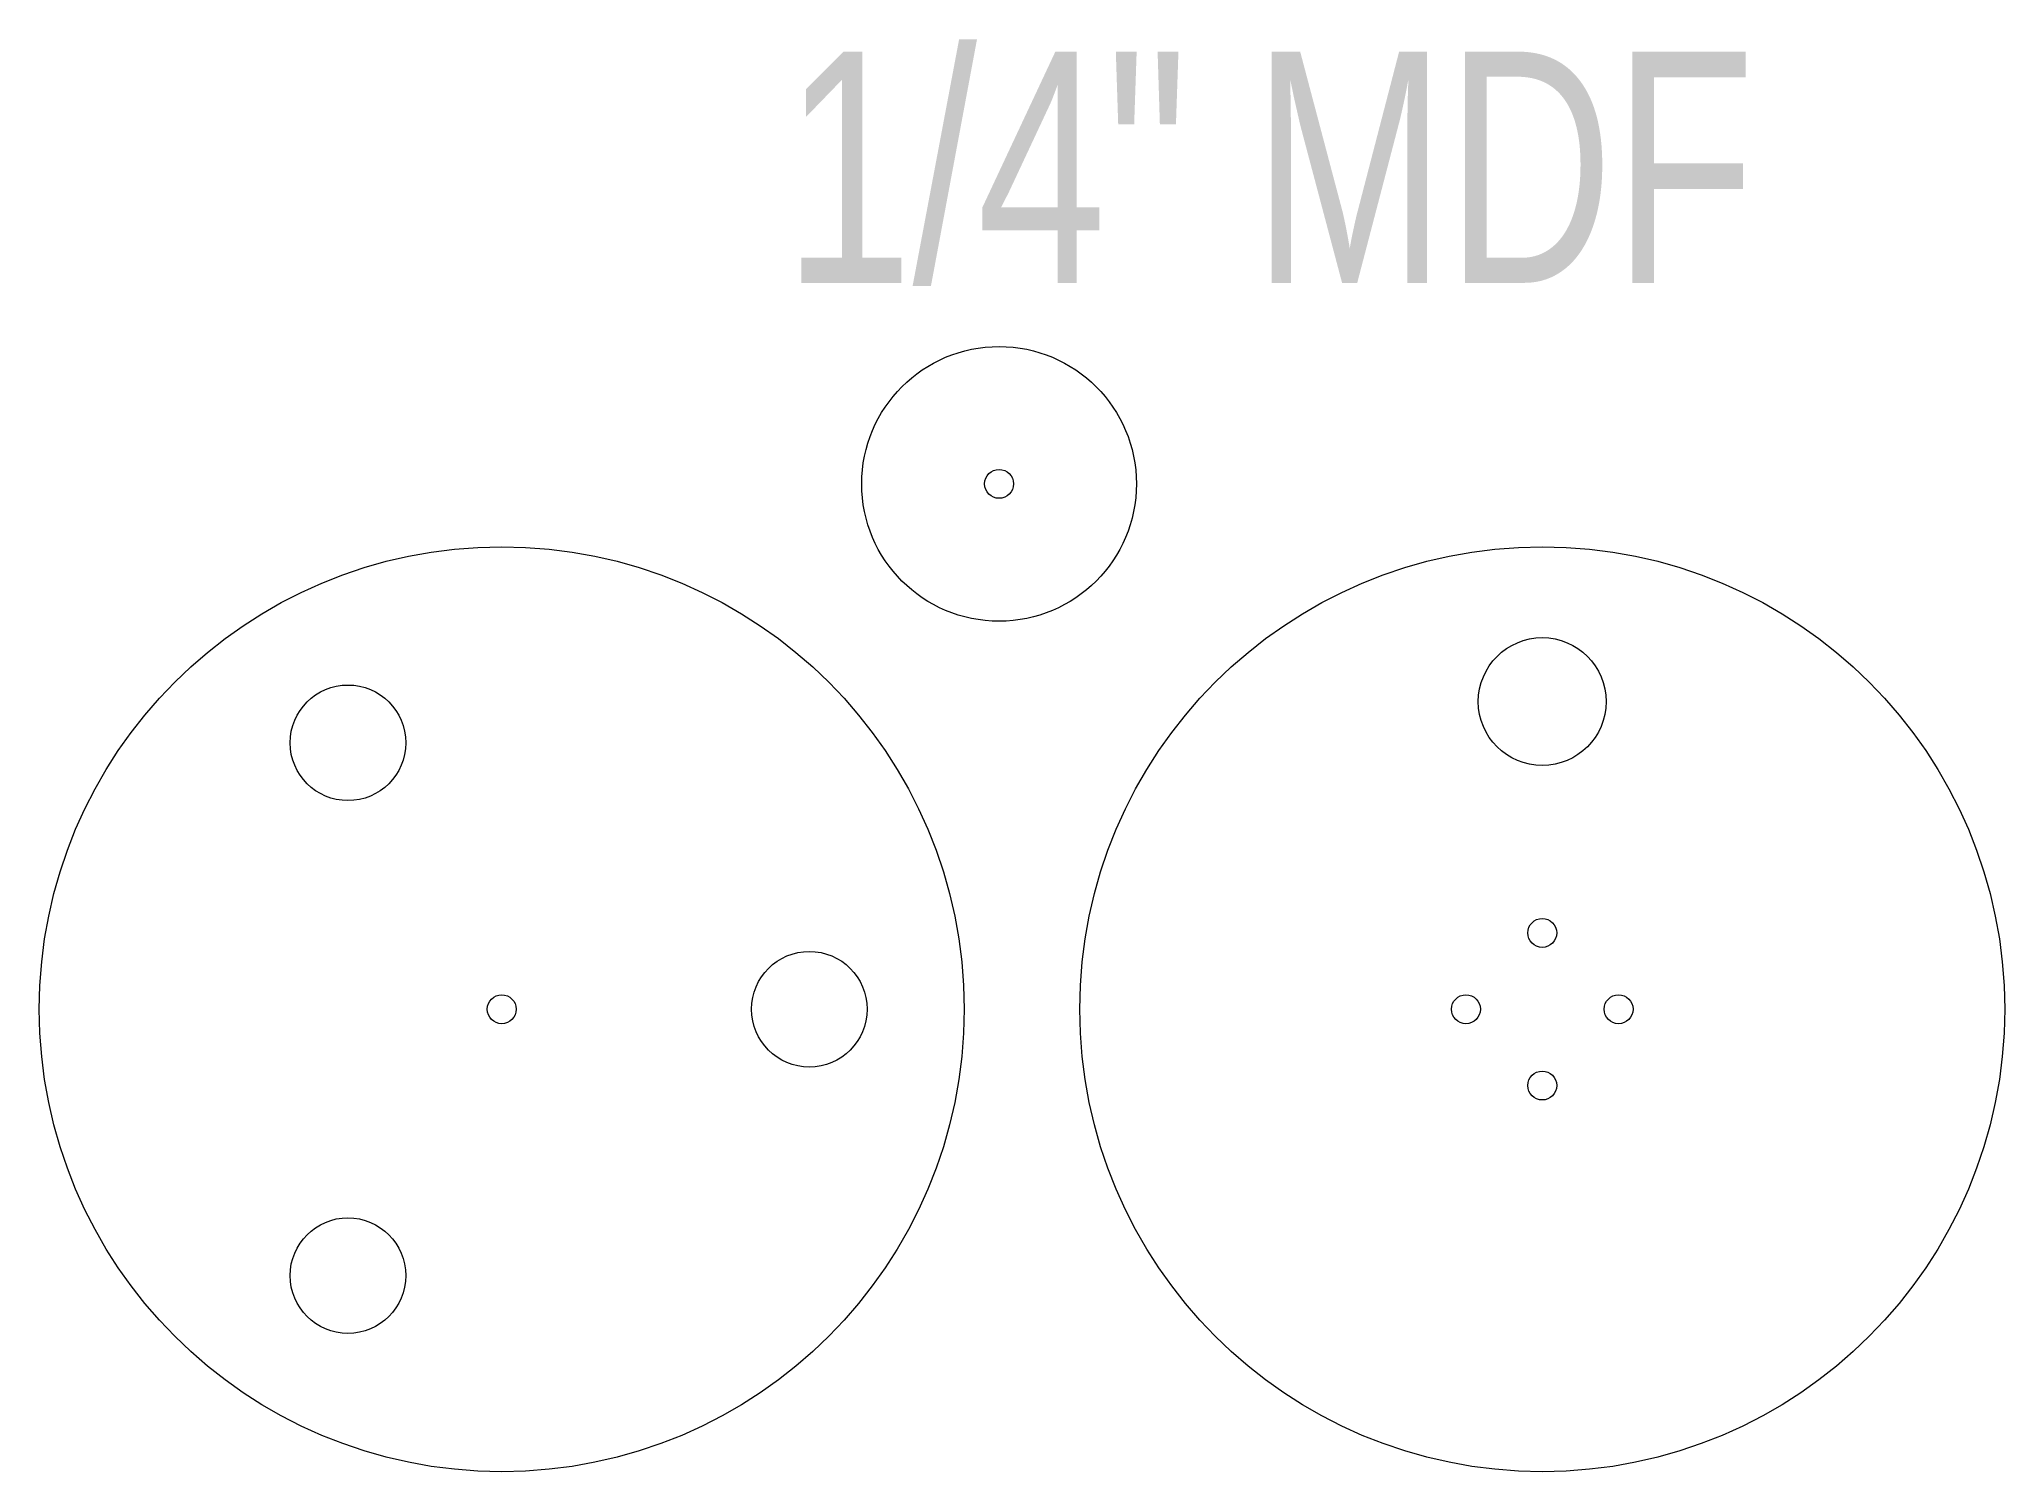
# Model space of a CAD drawing. Header units: inches. Extents: x 0.5 to 9, y 0.5 to 6.69.
import ezdxf

# ---------------------------------------------------------------- set-up
doc = ezdxf.new("R2010")
doc.units = ezdxf.units.IN
doc.layers.get('0').update_dxf_attribs({"linetype": 'CONTINUOUS', "lineweight": 0})
doc.layers.add('holes', color=7, linetype='CONTINUOUS', lineweight=0)
doc.styles.get("Standard").update_dxf_attribs({"font": 'txt', "width": 0.75})

msp = doc.modelspace()

# ---------------------------------------------------------------- linework, layer by layer
for centre, radius in [((4.6509, 4.7719), 0.594), ((2.5, 2.5), 2), ((7, 2.5), 2)]:
    msp.add_circle(centre, radius)
at = {"layer": 'holes'}
for centre, radius in [((4.6509, 4.7719), 0.0625), ((7, 3.8304), 0.2765), ((1.8348, 3.6521), 0.25), ((7, 2.83), 0.0625), ((3.8304, 2.5), 0.25), ((2.5, 2.5), 0.0625), ((6.67, 2.5), 0.0625), ((7.33, 2.5), 0.0625), ((7, 2.17), 0.0625), ((1.8348, 1.3479), 0.25)]:
    msp.add_circle(centre, radius, dxfattribs=at)

# ---------------------------------------------------------------- texts
at = {"insert": (5.8196, 6.1342), "char_height": 1, "width": 100, "attachment_point": 5}
msp.add_mtext('1/4" MDF', dxfattribs=at)

doc.saveas('drawing.dxf')
